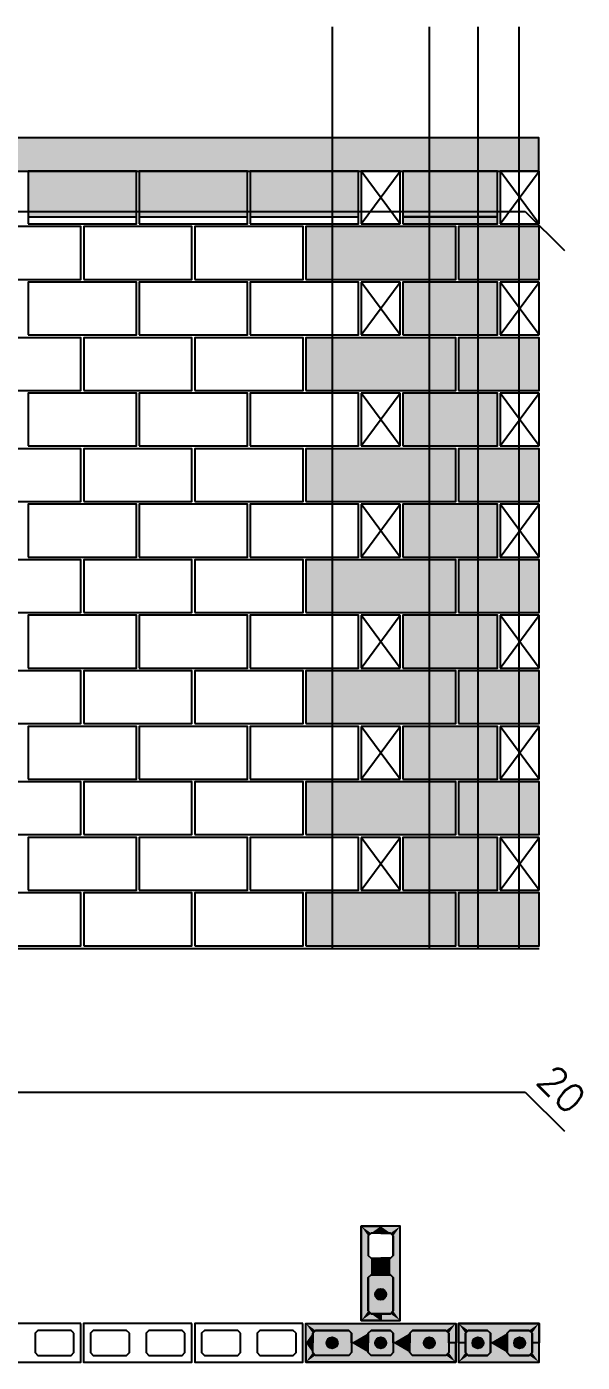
# Model space of a CAD drawing. Extents: x -1.9 to 86, y -1.5 to 61.
# Drawn here: x 13.08 to 17.08, y 9.93 to 19.55 of the extents above; entities that cross this region are included whole.
import ezdxf

# ---------------------------------------------------------------- set-up
doc = ezdxf.new("R2010")
doc.units = 0
doc.header["$MEASUREMENT"] = 0
doc.linetypes.add('ESTILO_TQS_0001', pattern=[0.45, 0.3, -0.15])
for name, color, linetype in [('PENA_01', 1, 'CONTINUOUS'), ('PENA_02', 2, 'CONTINUOUS'), ('PENA_03', 3, 'CONTINUOUS'), ('PENA_05', 5, 'CONTINUOUS'), ('PENA_09', 254, 'CONTINUOUS'), ('PENA_11', 252, 'CONTINUOUS'), ('PENA_19', 240, 'CONTINUOUS'), ('PENA_21', 100, 'CONTINUOUS'), ('PENA_27', 21, 'CONTINUOUS')]:
    doc.layers.add(name, color=color, linetype=linetype)
doc.styles.get("Standard").update_dxf_attribs({"font": 'ROMANS.SHX'})

msp = doc.modelspace()

# ---------------------------------------------------------------- linework, layer by layer
at = {"layer": 'PENA_01', "linetype": 'Continuous'}
for p, q in [((13.089648, 18.182325), (13.869648, 18.182325)), ((13.889648, 18.182325), (14.669648, 18.182325)), ((14.689648, 18.182325), (15.469648, 18.182325)), ((15.789237, 18.182325), (16.469237, 18.182325))]:
    msp.add_line(p, q, dxfattribs=at)
for points in [[(15.539237, 10.84145), (15.539237, 10.70145), (15.559237, 10.68145), (15.699237, 10.68145), (15.719237, 10.70145), (15.719237, 10.84145), (15.699237, 10.86145), (15.559237, 10.86145), (15.539237, 10.84145)], [(15.539237, 10.54145), (15.539237, 10.30145), (15.559237, 10.28145), (15.699237, 10.28145), (15.719237, 10.30145), (15.719237, 10.54145), (15.699237, 10.56145), (15.559237, 10.56145), (15.539237, 10.54145)], [(13.419237, 10.14145), (13.399237, 10.16145), (13.159237, 10.16145), (13.139237, 10.14145), (13.139237, 10.00145), (13.159237, 9.98145), (13.399237, 9.98145), (13.419237, 10.00145), (13.419237, 10.14145)], [(13.819237, 10.14145), (13.799237, 10.16145), (13.559237, 10.16145), (13.539237, 10.14145), (13.539237, 10.00145), (13.559237, 9.98145), (13.799237, 9.98145), (13.819237, 10.00145), (13.819237, 10.14145)], [(14.219237, 10.14145), (14.199237, 10.16145), (13.959237, 10.16145), (13.939237, 10.14145), (13.939237, 10.00145), (13.959237, 9.98145), (14.199237, 9.98145), (14.219237, 10.00145), (14.219237, 10.14145)], [(14.619237, 10.14145), (14.599237, 10.16145), (14.359237, 10.16145), (14.339237, 10.14145), (14.339237, 10.00145), (14.359237, 9.98145), (14.599237, 9.98145), (14.619237, 10.00145), (14.619237, 10.14145)], [(15.019237, 10.14145), (14.999237, 10.16145), (14.759237, 10.16145), (14.739237, 10.14145), (14.739237, 10.00145), (14.759237, 9.98145), (14.999237, 9.98145), (15.019237, 10.00145), (15.019237, 10.14145)], [(15.419237, 10.00145), (15.399237, 9.98145), (15.159237, 9.98145), (15.139237, 10.00145), (15.139237, 10.14145), (15.159237, 10.16145), (15.399237, 10.16145), (15.419237, 10.14145), (15.419237, 10.00145)], [(15.719237, 10.00145), (15.699237, 9.98145), (15.559237, 9.98145), (15.539237, 10.00145), (15.539237, 10.14145), (15.559237, 10.16145), (15.699237, 10.16145), (15.719237, 10.14145), (15.719237, 10.00145)], [(16.119237, 10.00145), (16.099237, 9.98145), (15.859237, 9.98145), (15.839237, 10.00145), (15.839237, 10.14145), (15.859237, 10.16145), (16.099237, 10.16145), (16.119237, 10.14145), (16.119237, 10.00145)]]:
    msp.add_lwpolyline(points, dxfattribs=at)
at = {"layer": 'PENA_01', "linetype": 'ESTILO_TQS_0001'}
for points in [[(16.419237, 10.14145), (16.399237, 10.16145), (16.259237, 10.16145), (16.239237, 10.14145), (16.239237, 10.00145), (16.259237, 9.98145), (16.399237, 9.98145), (16.419237, 10.00145), (16.419237, 10.14145)], [(16.719237, 10.14145), (16.699237, 10.16145), (16.559237, 10.16145), (16.539237, 10.14145), (16.539237, 10.00145), (16.559237, 9.98145), (16.699237, 9.98145), (16.719237, 10.00145), (16.719237, 10.14145)]]:
    msp.add_lwpolyline(points, dxfattribs=at)
at = {"layer": 'PENA_02', "linetype": 'Continuous'}
for p, q in [((15.769237, 18.512325), (15.489237, 18.512325)), ((15.489237, 18.512325), (15.489237, 18.132325)), ((15.769237, 18.132325), (15.769237, 18.512325)), ((16.769237, 18.512325), (16.489237, 18.512325)), ((16.489237, 18.512325), (16.489237, 18.132325)), ((16.769237, 18.132325), (16.769237, 18.512325)), ((15.489237, 18.132325), (15.769237, 18.132325)), ((16.489237, 18.132325), (16.769237, 18.132325)), ((15.769237, 17.712325), (15.489237, 17.712325)), ((15.489237, 17.712325), (15.489237, 17.332325)), ((15.769237, 17.332325), (15.769237, 17.712325)), ((16.769237, 17.712325), (16.489237, 17.712325)), ((16.489237, 17.712325), (16.489237, 17.332325)), ((16.769237, 17.332325), (16.769237, 17.712325)), ((15.489237, 17.332325), (15.769237, 17.332325)), ((16.489237, 17.332325), (16.769237, 17.332325)), ((15.769237, 16.912325), (15.489237, 16.912325)), ((15.489237, 16.912325), (15.489237, 16.532325)), ((15.769237, 16.532325), (15.769237, 16.912325)), ((16.769237, 16.912325), (16.489237, 16.912325)), ((16.489237, 16.912325), (16.489237, 16.532325)), ((16.769237, 16.532325), (16.769237, 16.912325)), ((15.489237, 16.532325), (15.769237, 16.532325)), ((16.489237, 16.532325), (16.769237, 16.532325)), ((15.769237, 16.112325), (15.489237, 16.112325)), ((15.489237, 16.112325), (15.489237, 15.732325)), ((15.769237, 15.732325), (15.769237, 16.112325)), ((16.769237, 16.112325), (16.489237, 16.112325)), ((16.489237, 16.112325), (16.489237, 15.732325)), ((16.769237, 15.732325), (16.769237, 16.112325)), ((15.489237, 15.732325), (15.769237, 15.732325)), ((16.489237, 15.732325), (16.769237, 15.732325)), ((15.769237, 15.312325), (15.489237, 15.312325)), ((15.489237, 15.312325), (15.489237, 14.932325)), ((15.769237, 14.932325), (15.769237, 15.312325)), ((16.769237, 15.312325), (16.489237, 15.312325)), ((16.489237, 15.312325), (16.489237, 14.932325)), ((16.769237, 14.932325), (16.769237, 15.312325)), ((15.489237, 14.932325), (15.769237, 14.932325)), ((16.489237, 14.932325), (16.769237, 14.932325)), ((15.769237, 14.512325), (15.489237, 14.512325)), ((15.489237, 14.512325), (15.489237, 14.132325)), ((15.769237, 14.132325), (15.769237, 14.512325)), ((16.769237, 14.512325), (16.489237, 14.512325)), ((16.489237, 14.512325), (16.489237, 14.132325)), ((16.769237, 14.132325), (16.769237, 14.512325)), ((15.489237, 14.132325), (15.769237, 14.132325)), ((16.489237, 14.132325), (16.769237, 14.132325)), ((15.769237, 13.712325), (15.489237, 13.712325)), ((15.489237, 13.712325), (15.489237, 13.332325)), ((15.769237, 13.332325), (15.769237, 13.712325)), ((16.769237, 13.712325), (16.489237, 13.712325)), ((16.489237, 13.712325), (16.489237, 13.332325)), ((16.769237, 13.332325), (16.769237, 13.712325)), ((15.489237, 13.332325), (15.769237, 13.332325)), ((16.489237, 13.332325), (16.769237, 13.332325)), ((6.789237, 12.912325), (16.769648, 12.912325)), ((15.089237, 9.93145), (15.089237, 10.21145)), ((15.089237, 10.21145), (16.169237, 10.21145)), ((16.169237, 10.21145), (16.169237, 9.93145)), ((16.169237, 9.93145), (15.089237, 9.93145))]:
    msp.add_line(p, q, dxfattribs=at)
for points in [[(6.789237, 18.512325), (16.769164, 18.512325), (16.769164, 18.752325), (6.789237, 18.752325), (6.789237, 18.512325)], [(13.089648, 18.132325), (13.869648, 18.132325), (13.869648, 18.512325), (13.089648, 18.512325), (13.089648, 18.132325)], [(13.889648, 18.132325), (14.669648, 18.132325), (14.669648, 18.512325), (13.889648, 18.512325), (13.889648, 18.132325)], [(14.689648, 18.132325), (15.469648, 18.132325), (15.469648, 18.512325), (14.689648, 18.512325), (14.689648, 18.132325)], [(15.789237, 18.132325), (16.469237, 18.132325), (16.469237, 18.512325), (15.789237, 18.512325), (15.789237, 18.132325)], [(12.689648, 17.732325), (13.469648, 17.732325), (13.469648, 18.112325), (12.689648, 18.112325), (12.689648, 17.732325)], [(13.489648, 17.732325), (14.269648, 17.732325), (14.269648, 18.112325), (13.489648, 18.112325), (13.489648, 17.732325)], [(14.289648, 17.732325), (15.069648, 17.732325), (15.069648, 18.112325), (14.289648, 18.112325), (14.289648, 17.732325)], [(15.089648, 17.732325), (16.169648, 17.732325), (16.169648, 18.112325), (15.089648, 18.112325), (15.089648, 17.732325)], [(16.189648, 17.732325), (16.769648, 17.732325), (16.769648, 18.112325), (16.189648, 18.112325), (16.189648, 17.732325)], [(13.089237, 17.332325), (13.869237, 17.332325), (13.869237, 17.712325), (13.089237, 17.712325), (13.089237, 17.332325)], [(13.889237, 17.332325), (14.669237, 17.332325), (14.669237, 17.712325), (13.889237, 17.712325), (13.889237, 17.332325)], [(14.689237, 17.332325), (15.469237, 17.332325), (15.469237, 17.712325), (14.689237, 17.712325), (14.689237, 17.332325)], [(15.789237, 17.332325), (16.469237, 17.332325), (16.469237, 17.712325), (15.789237, 17.712325), (15.789237, 17.332325)], [(12.689648, 16.932325), (13.469648, 16.932325), (13.469648, 17.312325), (12.689648, 17.312325), (12.689648, 16.932325)], [(13.489648, 16.932325), (14.269648, 16.932325), (14.269648, 17.312325), (13.489648, 17.312325), (13.489648, 16.932325)], [(14.289648, 16.932325), (15.069648, 16.932325), (15.069648, 17.312325), (14.289648, 17.312325), (14.289648, 16.932325)], [(15.089648, 16.932325), (16.169648, 16.932325), (16.169648, 17.312325), (15.089648, 17.312325), (15.089648, 16.932325)], [(16.189648, 16.932325), (16.769648, 16.932325), (16.769648, 17.312325), (16.189648, 17.312325), (16.189648, 16.932325)], [(13.089237, 16.532325), (13.869237, 16.532325), (13.869237, 16.912325), (13.089237, 16.912325), (13.089237, 16.532325)], [(13.889237, 16.532325), (14.669237, 16.532325), (14.669237, 16.912325), (13.889237, 16.912325), (13.889237, 16.532325)], [(14.689237, 16.532325), (15.469237, 16.532325), (15.469237, 16.912325), (14.689237, 16.912325), (14.689237, 16.532325)], [(15.789237, 16.532325), (16.469237, 16.532325), (16.469237, 16.912325), (15.789237, 16.912325), (15.789237, 16.532325)], [(12.689648, 16.132325), (13.469648, 16.132325), (13.469648, 16.512325), (12.689648, 16.512325), (12.689648, 16.132325)], [(13.489648, 16.132325), (14.269648, 16.132325), (14.269648, 16.512325), (13.489648, 16.512325), (13.489648, 16.132325)], [(14.289648, 16.132325), (15.069648, 16.132325), (15.069648, 16.512325), (14.289648, 16.512325), (14.289648, 16.132325)], [(15.089648, 16.132325), (16.169648, 16.132325), (16.169648, 16.512325), (15.089648, 16.512325), (15.089648, 16.132325)], [(16.189648, 16.132325), (16.769648, 16.132325), (16.769648, 16.512325), (16.189648, 16.512325), (16.189648, 16.132325)], [(13.089237, 15.732325), (13.869237, 15.732325), (13.869237, 16.112325), (13.089237, 16.112325), (13.089237, 15.732325)], [(13.889237, 15.732325), (14.669237, 15.732325), (14.669237, 16.112325), (13.889237, 16.112325), (13.889237, 15.732325)], [(14.689237, 15.732325), (15.469237, 15.732325), (15.469237, 16.112325), (14.689237, 16.112325), (14.689237, 15.732325)], [(15.789237, 15.732325), (16.469237, 15.732325), (16.469237, 16.112325), (15.789237, 16.112325), (15.789237, 15.732325)], [(12.689648, 15.332325), (13.469648, 15.332325), (13.469648, 15.712325), (12.689648, 15.712325), (12.689648, 15.332325)], [(13.489648, 15.332325), (14.269648, 15.332325), (14.269648, 15.712325), (13.489648, 15.712325), (13.489648, 15.332325)], [(14.289648, 15.332325), (15.069648, 15.332325), (15.069648, 15.712325), (14.289648, 15.712325), (14.289648, 15.332325)], [(15.089648, 15.332325), (16.169648, 15.332325), (16.169648, 15.712325), (15.089648, 15.712325), (15.089648, 15.332325)], [(16.189648, 15.332325), (16.769648, 15.332325), (16.769648, 15.712325), (16.189648, 15.712325), (16.189648, 15.332325)], [(13.089237, 14.932325), (13.869237, 14.932325), (13.869237, 15.312325), (13.089237, 15.312325), (13.089237, 14.932325)], [(13.889237, 14.932325), (14.669237, 14.932325), (14.669237, 15.312325), (13.889237, 15.312325), (13.889237, 14.932325)], [(14.689237, 14.932325), (15.469237, 14.932325), (15.469237, 15.312325), (14.689237, 15.312325), (14.689237, 14.932325)], [(15.789237, 14.932325), (16.469237, 14.932325), (16.469237, 15.312325), (15.789237, 15.312325), (15.789237, 14.932325)], [(12.689648, 14.532325), (13.469648, 14.532325), (13.469648, 14.912325), (12.689648, 14.912325), (12.689648, 14.532325)], [(13.489648, 14.532325), (14.269648, 14.532325), (14.269648, 14.912325), (13.489648, 14.912325), (13.489648, 14.532325)], [(14.289648, 14.532325), (15.069648, 14.532325), (15.069648, 14.912325), (14.289648, 14.912325), (14.289648, 14.532325)], [(15.089648, 14.532325), (16.169648, 14.532325), (16.169648, 14.912325), (15.089648, 14.912325), (15.089648, 14.532325)], [(16.189648, 14.532325), (16.769648, 14.532325), (16.769648, 14.912325), (16.189648, 14.912325), (16.189648, 14.532325)], [(13.089237, 14.132325), (13.869237, 14.132325), (13.869237, 14.512325), (13.089237, 14.512325), (13.089237, 14.132325)], [(13.889237, 14.132325), (14.669237, 14.132325), (14.669237, 14.512325), (13.889237, 14.512325), (13.889237, 14.132325)], [(14.689237, 14.132325), (15.469237, 14.132325), (15.469237, 14.512325), (14.689237, 14.512325), (14.689237, 14.132325)], [(15.789237, 14.132325), (16.469237, 14.132325), (16.469237, 14.512325), (15.789237, 14.512325), (15.789237, 14.132325)], [(12.689648, 13.732325), (13.469648, 13.732325), (13.469648, 14.112325), (12.689648, 14.112325), (12.689648, 13.732325)], [(13.489648, 13.732325), (14.269648, 13.732325), (14.269648, 14.112325), (13.489648, 14.112325), (13.489648, 13.732325)], [(14.289648, 13.732325), (15.069648, 13.732325), (15.069648, 14.112325), (14.289648, 14.112325), (14.289648, 13.732325)], [(15.089648, 13.732325), (16.169648, 13.732325), (16.169648, 14.112325), (15.089648, 14.112325), (15.089648, 13.732325)], [(16.189648, 13.732325), (16.769648, 13.732325), (16.769648, 14.112325), (16.189648, 14.112325), (16.189648, 13.732325)], [(13.089237, 13.332325), (13.869237, 13.332325), (13.869237, 13.712325), (13.089237, 13.712325), (13.089237, 13.332325)], [(13.889237, 13.332325), (14.669237, 13.332325), (14.669237, 13.712325), (13.889237, 13.712325), (13.889237, 13.332325)], [(14.689237, 13.332325), (15.469237, 13.332325), (15.469237, 13.712325), (14.689237, 13.712325), (14.689237, 13.332325)], [(15.789237, 13.332325), (16.469237, 13.332325), (16.469237, 13.712325), (15.789237, 13.712325), (15.789237, 13.332325)], [(12.689648, 12.932325), (13.469648, 12.932325), (13.469648, 13.312325), (12.689648, 13.312325), (12.689648, 12.932325)], [(13.489648, 12.932325), (14.269648, 12.932325), (14.269648, 13.312325), (13.489648, 13.312325), (13.489648, 12.932325)], [(14.289648, 12.932325), (15.069648, 12.932325), (15.069648, 13.312325), (14.289648, 13.312325), (14.289648, 12.932325)], [(15.089648, 12.932325), (16.169648, 12.932325), (16.169648, 13.312325), (15.089648, 13.312325), (15.089648, 12.932325)], [(16.189648, 12.932325), (16.769648, 12.932325), (16.769648, 13.312325), (16.189648, 13.312325), (16.189648, 12.932325)], [(15.489237, 10.91145), (15.489237, 10.23145), (15.769237, 10.23145), (15.769237, 10.91145), (15.489237, 10.91145)], [(13.469237, 10.21145), (12.689237, 10.21145), (12.689237, 9.93145), (13.469237, 9.93145), (13.469237, 10.21145)], [(14.269237, 10.21145), (13.489237, 10.21145), (13.489237, 9.93145), (14.269237, 9.93145), (14.269237, 10.21145)], [(15.069237, 10.21145), (14.289237, 10.21145), (14.289237, 9.93145), (15.069237, 9.93145), (15.069237, 10.21145)], [(16.769237, 10.21145), (16.189237, 10.21145), (16.189237, 9.93145), (16.769237, 9.93145), (16.769237, 10.21145)]]:
    msp.add_lwpolyline(points, dxfattribs=at)
at = {"layer": 'PENA_03', "linetype": 'Continuous'}
for p, q in [((15.489237, 18.132325), (15.769237, 18.512325)), ((15.769237, 18.132325), (15.489237, 18.512325)), ((16.489237, 18.132325), (16.769237, 18.512325)), ((16.769237, 18.132325), (16.489237, 18.512325)), ((15.489237, 17.332325), (15.769237, 17.712325)), ((15.769237, 17.332325), (15.489237, 17.712325)), ((16.489237, 17.332325), (16.769237, 17.712325)), ((16.769237, 17.332325), (16.489237, 17.712325)), ((15.489237, 16.532325), (15.769237, 16.912325)), ((15.769237, 16.532325), (15.489237, 16.912325)), ((16.489237, 16.532325), (16.769237, 16.912325)), ((16.769237, 16.532325), (16.489237, 16.912325)), ((15.489237, 15.732325), (15.769237, 16.112325)), ((15.769237, 15.732325), (15.489237, 16.112325)), ((16.489237, 15.732325), (16.769237, 16.112325)), ((16.769237, 15.732325), (16.489237, 16.112325)), ((15.489237, 14.932325), (15.769237, 15.312325)), ((15.769237, 14.932325), (15.489237, 15.312325)), ((16.489237, 14.932325), (16.769237, 15.312325)), ((16.769237, 14.932325), (16.489237, 15.312325)), ((15.489237, 14.132325), (15.769237, 14.512325)), ((15.769237, 14.132325), (15.489237, 14.512325)), ((16.489237, 14.132325), (16.769237, 14.512325)), ((16.769237, 14.132325), (16.489237, 14.512325)), ((15.489237, 13.332325), (15.769237, 13.712325)), ((15.769237, 13.332325), (15.489237, 13.712325)), ((16.489237, 13.332325), (16.769237, 13.712325)), ((16.769237, 13.332325), (16.489237, 13.712325))]:
    msp.add_line(p, q, dxfattribs=at)
for points in [[(15.559237, 10.28145), (15.539237, 10.30145), (15.539237, 10.54145), (15.559237, 10.56145), (15.699237, 10.56145), (15.719237, 10.54145), (15.719237, 10.30145), (15.699237, 10.28145), (15.559237, 10.28145)], [(15.419237, 10.00145), (15.399237, 9.98145), (15.159237, 9.98145), (15.139237, 10.00145), (15.139237, 10.14145), (15.159237, 10.16145), (15.399237, 10.16145), (15.419237, 10.14145), (15.419237, 10.00145)], [(15.719237, 10.00145), (15.699237, 9.98145), (15.559237, 9.98145), (15.539237, 10.00145), (15.539237, 10.14145), (15.559237, 10.16145), (15.699237, 10.16145), (15.719237, 10.14145), (15.719237, 10.00145)], [(16.119237, 10.00145), (16.099237, 9.98145), (15.859237, 9.98145), (15.839237, 10.00145), (15.839237, 10.14145), (15.859237, 10.16145), (16.099237, 10.16145), (16.119237, 10.14145), (16.119237, 10.00145)], [(16.419237, 10.00145), (16.399237, 9.98145), (16.259237, 9.98145), (16.239237, 10.00145), (16.239237, 10.14145), (16.259237, 10.16145), (16.399237, 10.16145), (16.419237, 10.14145), (16.419237, 10.00145)], [(16.719237, 10.00145), (16.699237, 9.98145), (16.559237, 9.98145), (16.539237, 10.00145), (16.539237, 10.14145), (16.559237, 10.16145), (16.699237, 10.16145), (16.719237, 10.14145), (16.719237, 10.00145)]]:
    msp.add_lwpolyline(points, dxfattribs=at)
for centre in [(15.629237, 10.42145), (15.279237, 10.07145), (15.629237, 10.07145), (15.979237, 10.07145), (16.329237, 10.07145), (16.629237, 10.07145)]:
    msp.add_circle(centre, 0.04, dxfattribs=at)
for points in [[(15.669237, 10.42145), (15.609237, 10.456091), (15.59165, 10.435131)], [(15.669237, 10.42145), (15.59165, 10.435131), (15.59165, 10.407769)], [(15.669237, 10.42145), (15.59165, 10.407769), (15.609237, 10.386809)], [(15.669237, 10.42145), (15.636183, 10.460842), (15.609237, 10.456091)], [(15.669237, 10.42145), (15.609237, 10.386809), (15.636183, 10.382057)], [(15.669237, 10.42145), (15.659879, 10.447161), (15.636183, 10.460842)], [(15.669237, 10.42145), (15.636183, 10.382057), (15.659879, 10.395738)], [(15.669237, 10.42145), (15.659879, 10.395738), (15.669237, 10.42145)], [(15.319237, 10.07145), (15.259237, 10.106091), (15.24165, 10.085131)], [(15.319237, 10.07145), (15.286183, 10.110842), (15.259237, 10.106091)], [(15.319237, 10.07145), (15.309879, 10.097161), (15.286183, 10.110842)], [(15.669237, 10.07145), (15.609237, 10.106091), (15.59165, 10.085131)], [(15.669237, 10.07145), (15.636183, 10.110842), (15.609237, 10.106091)], [(15.669237, 10.07145), (15.659879, 10.097161), (15.636183, 10.110842)], [(16.019237, 10.07145), (15.959237, 10.106091), (15.94165, 10.085131)], [(16.019237, 10.07145), (15.986183, 10.110842), (15.959237, 10.106091)], [(16.019237, 10.07145), (16.009879, 10.097161), (15.986183, 10.110842)], [(16.369237, 10.07145), (16.309237, 10.106091), (16.29165, 10.085131)], [(16.369237, 10.07145), (16.336183, 10.110842), (16.309237, 10.106091)], [(16.369237, 10.07145), (16.359879, 10.097161), (16.336183, 10.110842)], [(16.669237, 10.07145), (16.609237, 10.106091), (16.59165, 10.085131)], [(16.669237, 10.07145), (16.636183, 10.110842), (16.609237, 10.106091)], [(16.669237, 10.07145), (16.659879, 10.097161), (16.636183, 10.110842)], [(15.319237, 10.07145), (15.24165, 10.085131), (15.24165, 10.057769)], [(15.319237, 10.07145), (15.24165, 10.057769), (15.259237, 10.036809)], [(15.319237, 10.07145), (15.259237, 10.036809), (15.286183, 10.032057)], [(15.319237, 10.07145), (15.286183, 10.032057), (15.309879, 10.045738)], [(15.319237, 10.07145), (15.309879, 10.045738), (15.319237, 10.07145)], [(15.669237, 10.07145), (15.59165, 10.085131), (15.59165, 10.057769)], [(15.669237, 10.07145), (15.59165, 10.057769), (15.609237, 10.036809)], [(15.669237, 10.07145), (15.609237, 10.036809), (15.636183, 10.032057)], [(15.669237, 10.07145), (15.636183, 10.032057), (15.659879, 10.045738)], [(15.669237, 10.07145), (15.659879, 10.045738), (15.669237, 10.07145)], [(16.019237, 10.07145), (15.94165, 10.085131), (15.94165, 10.057769)], [(16.019237, 10.07145), (15.94165, 10.057769), (15.959237, 10.036809)], [(16.019237, 10.07145), (15.959237, 10.036809), (15.986183, 10.032057)], [(16.019237, 10.07145), (15.986183, 10.032057), (16.009879, 10.045738)], [(16.019237, 10.07145), (16.009879, 10.045738), (16.019237, 10.07145)], [(16.369237, 10.07145), (16.29165, 10.085131), (16.29165, 10.057769)], [(16.369237, 10.07145), (16.29165, 10.057769), (16.309237, 10.036809)], [(16.369237, 10.07145), (16.309237, 10.036809), (16.336183, 10.032057)], [(16.369237, 10.07145), (16.336183, 10.032057), (16.359879, 10.045738)], [(16.369237, 10.07145), (16.359879, 10.045738), (16.369237, 10.07145)], [(16.669237, 10.07145), (16.59165, 10.085131), (16.59165, 10.057769)], [(16.669237, 10.07145), (16.59165, 10.057769), (16.609237, 10.036809)], [(16.669237, 10.07145), (16.609237, 10.036809), (16.636183, 10.032057)], [(16.669237, 10.07145), (16.636183, 10.032057), (16.659879, 10.045738)], [(16.669237, 10.07145), (16.659879, 10.045738), (16.669237, 10.07145)]]:
    msp.add_solid(points, dxfattribs=at)
at = {"layer": 'PENA_05', "linetype": 'Continuous'}
for p, q in [((6.889237, 18.221957), (16.669478, 18.222385)), ((16.669478, 18.222385), (16.952321, 17.939542)), ((6.889237, 11.878018), (16.669478, 11.878446)), ((16.669478, 11.878446), (16.952321, 11.595603))]:
    msp.add_line(p, q, dxfattribs=at)
for points in [[(15.279237, 19.552325), (15.279237, 12.912325)], [(15.979237, 19.552325), (15.979237, 12.912325)], [(16.329237, 19.552325), (16.329237, 12.912325)], [(16.625087, 19.552325), (16.625087, 12.912325)]]:
    msp.add_lwpolyline(points, dxfattribs=at)
at = {"layer": 'PENA_09', "linetype": 'Continuous'}
for points in [[(13.089648, 18.182325), (13.869648, 18.182325), (13.869648, 18.512325), (13.089648, 18.512325), (13.089648, 18.182325)], [(13.889648, 18.182325), (14.669648, 18.182325), (14.669648, 18.512325), (13.889648, 18.512325), (13.889648, 18.182325)], [(14.689648, 18.182325), (15.469648, 18.182325), (15.469648, 18.512325), (14.689648, 18.512325), (14.689648, 18.182325)], [(15.789237, 18.182325), (16.469237, 18.182325), (16.469237, 18.512325), (15.789237, 18.512325), (15.789237, 18.182325)]]:
    msp.add_lwpolyline(points, dxfattribs=at)
for points in [[(13.089648, 18.182325), (13.869648, 18.182325), (13.869648, 18.512325)], [(13.089648, 18.182325), (13.869648, 18.512325), (13.089648, 18.512325)], [(13.089648, 18.182325), (13.089648, 18.512325), (13.089648, 18.182325)], [(13.889648, 18.182325), (14.669648, 18.182325), (14.669648, 18.512325)], [(13.889648, 18.182325), (14.669648, 18.512325), (13.889648, 18.512325)], [(13.889648, 18.182325), (13.889648, 18.512325), (13.889648, 18.182325)], [(14.689648, 18.182325), (15.469648, 18.182325), (15.469648, 18.512325)], [(14.689648, 18.182325), (15.469648, 18.512325), (14.689648, 18.512325)], [(14.689648, 18.182325), (14.689648, 18.512325), (14.689648, 18.182325)], [(15.789237, 18.182325), (16.469237, 18.182325), (16.469237, 18.512325)], [(15.789237, 18.182325), (16.469237, 18.512325), (15.789237, 18.512325)], [(15.789237, 18.182325), (15.789237, 18.512325), (15.789237, 18.182325)]]:
    msp.add_solid(points, dxfattribs=at)
at = {"layer": 'PENA_11', "linetype": 'Continuous'}
for points in [[(6.789237, 18.512325), (16.769164, 18.512325), (16.769164, 18.752325)], [(6.789237, 18.512325), (16.769164, 18.752325), (6.789237, 18.752325)], [(15.559237, 10.28145), (15.539237, 10.54145), (15.559237, 10.56145)], [(15.559237, 10.28145), (15.539237, 10.30145), (15.539237, 10.54145)], [(15.559237, 10.28145), (15.559237, 10.56145), (15.699237, 10.56145)], [(15.559237, 10.28145), (15.699237, 10.56145), (15.719237, 10.54145)], [(15.559237, 10.28145), (15.719237, 10.54145), (15.719237, 10.30145)], [(15.559237, 10.28145), (15.719237, 10.30145), (15.699237, 10.28145)], [(15.559237, 10.28145), (15.699237, 10.28145), (15.559237, 10.28145)], [(15.419237, 10.00145), (15.139237, 10.14145), (15.159237, 10.16145)], [(15.419237, 10.00145), (15.139237, 10.00145), (15.139237, 10.14145)], [(15.419237, 10.00145), (15.159237, 10.16145), (15.399237, 10.16145)], [(15.419237, 10.00145), (15.399237, 10.16145), (15.419237, 10.14145)], [(15.419237, 10.00145), (15.419237, 10.14145), (15.419237, 10.00145)], [(15.719237, 10.00145), (15.539237, 10.14145), (15.559237, 10.16145)], [(15.719237, 10.00145), (15.539237, 10.00145), (15.539237, 10.14145)], [(15.719237, 10.00145), (15.559237, 10.16145), (15.699237, 10.16145)], [(15.719237, 10.00145), (15.699237, 10.16145), (15.719237, 10.14145)], [(15.719237, 10.00145), (15.719237, 10.14145), (15.719237, 10.00145)], [(16.119237, 10.00145), (15.839237, 10.14145), (15.859237, 10.16145)], [(16.119237, 10.00145), (15.839237, 10.00145), (15.839237, 10.14145)], [(16.119237, 10.00145), (15.859237, 10.16145), (16.099237, 10.16145)], [(16.119237, 10.00145), (16.099237, 10.16145), (16.119237, 10.14145)], [(16.119237, 10.00145), (16.119237, 10.14145), (16.119237, 10.00145)], [(16.419237, 10.00145), (16.239237, 10.14145), (16.259237, 10.16145)], [(16.419237, 10.00145), (16.239237, 10.00145), (16.239237, 10.14145)], [(16.419237, 10.00145), (16.259237, 10.16145), (16.399237, 10.16145)], [(16.419237, 10.00145), (16.399237, 10.16145), (16.419237, 10.14145)], [(16.419237, 10.00145), (16.419237, 10.14145), (16.419237, 10.00145)], [(16.719237, 10.00145), (16.539237, 10.14145), (16.559237, 10.16145)], [(16.719237, 10.00145), (16.539237, 10.00145), (16.539237, 10.14145)], [(16.719237, 10.00145), (16.559237, 10.16145), (16.699237, 10.16145)], [(16.719237, 10.00145), (16.699237, 10.16145), (16.719237, 10.14145)], [(16.719237, 10.00145), (16.719237, 10.14145), (16.719237, 10.00145)], [(15.419237, 10.00145), (15.159237, 9.98145), (15.139237, 10.00145)], [(15.419237, 10.00145), (15.399237, 9.98145), (15.159237, 9.98145)], [(15.719237, 10.00145), (15.559237, 9.98145), (15.539237, 10.00145)], [(15.719237, 10.00145), (15.699237, 9.98145), (15.559237, 9.98145)], [(16.119237, 10.00145), (15.859237, 9.98145), (15.839237, 10.00145)], [(16.119237, 10.00145), (16.099237, 9.98145), (15.859237, 9.98145)], [(16.419237, 10.00145), (16.259237, 9.98145), (16.239237, 10.00145)], [(16.419237, 10.00145), (16.399237, 9.98145), (16.259237, 9.98145)], [(16.719237, 10.00145), (16.559237, 9.98145), (16.539237, 10.00145)], [(16.719237, 10.00145), (16.699237, 9.98145), (16.559237, 9.98145)]]:
    msp.add_solid(points, dxfattribs=at)
at = {"layer": 'PENA_19', "linetype": 'Continuous'}
for points in [[(15.089648, 17.732325), (16.169648, 17.732325), (16.169648, 18.112325), (15.089648, 18.112325), (15.089648, 17.732325)], [(15.089648, 16.932325), (16.169648, 16.932325), (16.169648, 17.312325), (15.089648, 17.312325), (15.089648, 16.932325)], [(15.089648, 16.132325), (16.169648, 16.132325), (16.169648, 16.512325), (15.089648, 16.512325), (15.089648, 16.132325)], [(15.089648, 15.332325), (16.169648, 15.332325), (16.169648, 15.712325), (15.089648, 15.712325), (15.089648, 15.332325)], [(15.089648, 14.532325), (16.169648, 14.532325), (16.169648, 14.912325), (15.089648, 14.912325), (15.089648, 14.532325)], [(15.089648, 13.732325), (16.169648, 13.732325), (16.169648, 14.112325), (15.089648, 14.112325), (15.089648, 13.732325)], [(15.089648, 12.932325), (16.169648, 12.932325), (16.169648, 13.312325), (15.089648, 13.312325), (15.089648, 12.932325)], [(16.169237, 10.07145), (16.119237, 10.07145), (16.119237, 10.14145), (16.099237, 10.16145), (15.859237, 10.16145), (15.839237, 10.14145), (15.839237, 10.07145), (15.719237, 10.07145), (15.719237, 10.14145), (15.699237, 10.16145), (15.559237, 10.16145), (15.539237, 10.14145), (15.539237, 10.07145), (15.419237, 10.07145), (15.419237, 10.14145), (15.399237, 10.16145), (15.159237, 10.16145), (15.139237, 10.14145), (15.139237, 10.07145), (15.089237, 10.07145), (15.089237, 10.21145), (16.169237, 10.21145), (16.169237, 10.07145)], [(16.169237, 10.07145), (16.119237, 10.07145), (16.119237, 10.00145), (16.099237, 9.98145), (15.859237, 9.98145), (15.839237, 10.00145), (15.839237, 10.07145), (15.719237, 10.07145), (15.719237, 10.00145), (15.699237, 9.98145), (15.559237, 9.98145), (15.539237, 10.00145), (15.539237, 10.07145), (15.419237, 10.07145), (15.419237, 10.00145), (15.399237, 9.98145), (15.159237, 9.98145), (15.139237, 10.00145), (15.139237, 10.07145), (15.089237, 10.07145), (15.089237, 9.93145), (16.169237, 9.93145), (16.169237, 10.07145)]]:
    msp.add_lwpolyline(points, dxfattribs=at)
for points in [[(15.089648, 17.732325), (16.169648, 17.732325), (16.169648, 18.112325)], [(15.089648, 17.732325), (16.169648, 18.112325), (15.089648, 18.112325)], [(15.089648, 17.732325), (15.089648, 18.112325), (15.089648, 17.732325)], [(15.089648, 16.932325), (16.169648, 16.932325), (16.169648, 17.312325)], [(15.089648, 16.932325), (16.169648, 17.312325), (15.089648, 17.312325)], [(15.089648, 16.932325), (15.089648, 17.312325), (15.089648, 16.932325)], [(15.089648, 16.132325), (16.169648, 16.132325), (16.169648, 16.512325)], [(15.089648, 16.132325), (16.169648, 16.512325), (15.089648, 16.512325)], [(15.089648, 16.132325), (15.089648, 16.512325), (15.089648, 16.132325)], [(15.089648, 15.332325), (16.169648, 15.332325), (16.169648, 15.712325)], [(15.089648, 15.332325), (16.169648, 15.712325), (15.089648, 15.712325)], [(15.089648, 15.332325), (15.089648, 15.712325), (15.089648, 15.332325)], [(15.089648, 14.532325), (16.169648, 14.532325), (16.169648, 14.912325)], [(15.089648, 14.532325), (16.169648, 14.912325), (15.089648, 14.912325)], [(15.089648, 14.532325), (15.089648, 14.912325), (15.089648, 14.532325)], [(15.089648, 13.732325), (16.169648, 13.732325), (16.169648, 14.112325)], [(15.089648, 13.732325), (16.169648, 14.112325), (15.089648, 14.112325)], [(15.089648, 13.732325), (15.089648, 14.112325), (15.089648, 13.732325)], [(15.089648, 12.932325), (16.169648, 12.932325), (16.169648, 13.312325)], [(15.089648, 12.932325), (16.169648, 13.312325), (15.089648, 13.312325)], [(15.089648, 12.932325), (15.089648, 13.312325), (15.089648, 12.932325)], [(16.169237, 10.21145), (15.159237, 10.16145), (15.089237, 10.21145)], [(15.159237, 10.16145), (15.139237, 10.14145), (15.089237, 10.21145)], [(15.089237, 10.21145), (15.139237, 10.14145), (15.089237, 10.07145)], [(15.399237, 10.16145), (15.159237, 10.16145), (16.169237, 10.21145)], [(15.559237, 10.16145), (15.399237, 10.16145), (16.169237, 10.21145)], [(16.169237, 10.21145), (15.699237, 10.16145), (15.559237, 10.16145)], [(15.699237, 10.16145), (16.169237, 10.21145), (15.719237, 10.14145)], [(16.169237, 10.21145), (15.859237, 10.16145), (15.719237, 10.14145)], [(16.099237, 10.16145), (15.859237, 10.16145), (16.169237, 10.21145)], [(16.119237, 10.14145), (16.099237, 10.16145), (16.169237, 10.21145)], [(16.169237, 10.07145), (16.119237, 10.07145), (16.169237, 10.21145)], [(16.119237, 10.07145), (16.119237, 10.14145), (16.169237, 10.21145)], [(15.139237, 10.14145), (15.139237, 10.07145), (15.089237, 10.07145)], [(15.419237, 10.14145), (15.399237, 10.16145), (15.559237, 10.16145)], [(15.419237, 10.07145), (15.419237, 10.14145), (15.559237, 10.16145)], [(15.419237, 10.07145), (15.559237, 10.16145), (15.539237, 10.14145)], [(15.419237, 10.07145), (15.539237, 10.14145), (15.539237, 10.07145)], [(15.719237, 10.14145), (15.859237, 10.16145), (15.719237, 10.07145)], [(15.859237, 10.16145), (15.839237, 10.14145), (15.719237, 10.07145)], [(15.719237, 10.07145), (15.839237, 10.14145), (15.839237, 10.07145)], [(15.089237, 9.93145), (15.139237, 10.00145), (15.089237, 10.07145)], [(15.139237, 10.00145), (15.139237, 10.07145), (15.089237, 10.07145)], [(15.419237, 10.07145), (15.419237, 10.00145), (15.559237, 9.98145)], [(15.419237, 10.07145), (15.559237, 9.98145), (15.539237, 10.00145)], [(15.419237, 10.07145), (15.539237, 10.00145), (15.539237, 10.07145)], [(15.719237, 10.00145), (15.859237, 9.98145), (15.719237, 10.07145)], [(15.859237, 9.98145), (15.839237, 10.00145), (15.719237, 10.07145)], [(15.719237, 10.07145), (15.839237, 10.00145), (15.839237, 10.07145)], [(16.169237, 10.07145), (16.119237, 10.07145), (16.169237, 9.93145)], [(16.119237, 10.07145), (16.119237, 10.00145), (16.169237, 9.93145)], [(15.159237, 9.98145), (15.139237, 10.00145), (15.089237, 9.93145)], [(16.169237, 9.93145), (15.159237, 9.98145), (15.089237, 9.93145)], [(15.399237, 9.98145), (15.159237, 9.98145), (16.169237, 9.93145)], [(15.419237, 10.00145), (15.399237, 9.98145), (15.559237, 9.98145)], [(15.559237, 9.98145), (15.399237, 9.98145), (16.169237, 9.93145)], [(16.169237, 9.93145), (15.699237, 9.98145), (15.559237, 9.98145)], [(15.699237, 9.98145), (16.169237, 9.93145), (15.719237, 10.00145)], [(16.169237, 9.93145), (15.859237, 9.98145), (15.719237, 10.00145)], [(16.099237, 9.98145), (15.859237, 9.98145), (16.169237, 9.93145)], [(16.119237, 10.00145), (16.099237, 9.98145), (16.169237, 9.93145)]]:
    msp.add_solid(points, dxfattribs=at)
at = {"layer": 'PENA_21', "linetype": 'Continuous'}
for points in [[(15.789237, 18.132325), (16.469237, 18.132325), (16.469237, 18.182325), (15.789237, 18.182325), (15.789237, 18.132325)], [(15.789237, 17.332325), (16.469237, 17.332325), (16.469237, 17.712325), (15.789237, 17.712325), (15.789237, 17.332325)], [(15.789237, 16.532325), (16.469237, 16.532325), (16.469237, 16.912325), (15.789237, 16.912325), (15.789237, 16.532325)], [(15.789237, 15.732325), (16.469237, 15.732325), (16.469237, 16.112325), (15.789237, 16.112325), (15.789237, 15.732325)], [(15.789237, 14.932325), (16.469237, 14.932325), (16.469237, 15.312325), (15.789237, 15.312325), (15.789237, 14.932325)], [(15.789237, 14.132325), (16.469237, 14.132325), (16.469237, 14.512325), (15.789237, 14.512325), (15.789237, 14.132325)], [(15.789237, 13.332325), (16.469237, 13.332325), (16.469237, 13.712325), (15.789237, 13.712325), (15.789237, 13.332325)], [(15.629237, 10.91145), (15.629237, 10.86145), (15.559237, 10.86145), (15.539237, 10.84145), (15.539237, 10.70145), (15.559237, 10.68145), (15.629237, 10.68145), (15.629237, 10.56145), (15.559237, 10.56145), (15.539237, 10.54145), (15.539237, 10.30145), (15.559237, 10.28145), (15.629237, 10.28145), (15.629237, 10.23145), (15.489237, 10.23145), (15.489237, 10.91145), (15.629237, 10.91145)], [(15.629237, 10.91145), (15.629237, 10.86145), (15.699237, 10.86145), (15.719237, 10.84145), (15.719237, 10.70145), (15.699237, 10.68145), (15.629237, 10.68145), (15.629237, 10.56145), (15.699237, 10.56145), (15.719237, 10.54145), (15.719237, 10.30145), (15.699237, 10.28145), (15.629237, 10.28145), (15.629237, 10.23145), (15.769237, 10.23145), (15.769237, 10.91145), (15.629237, 10.91145)]]:
    msp.add_lwpolyline(points, dxfattribs=at)
for points in [[(15.789237, 18.132325), (16.469237, 18.132325), (16.469237, 18.182325)], [(15.789237, 18.132325), (16.469237, 18.182325), (15.789237, 18.182325)], [(15.789237, 18.132325), (15.789237, 18.182325), (15.789237, 18.132325)], [(15.789237, 17.332325), (16.469237, 17.332325), (16.469237, 17.712325)], [(15.789237, 17.332325), (16.469237, 17.712325), (15.789237, 17.712325)], [(15.789237, 17.332325), (15.789237, 17.712325), (15.789237, 17.332325)], [(15.789237, 16.532325), (16.469237, 16.532325), (16.469237, 16.912325)], [(15.789237, 16.532325), (16.469237, 16.912325), (15.789237, 16.912325)], [(15.789237, 16.532325), (15.789237, 16.912325), (15.789237, 16.532325)], [(15.789237, 15.732325), (16.469237, 15.732325), (16.469237, 16.112325)], [(15.789237, 15.732325), (16.469237, 16.112325), (15.789237, 16.112325)], [(15.789237, 15.732325), (15.789237, 16.112325), (15.789237, 15.732325)], [(15.789237, 14.932325), (16.469237, 14.932325), (16.469237, 15.312325)], [(15.789237, 14.932325), (16.469237, 15.312325), (15.789237, 15.312325)], [(15.789237, 14.932325), (15.789237, 15.312325), (15.789237, 14.932325)], [(15.789237, 14.132325), (16.469237, 14.132325), (16.469237, 14.512325)], [(15.789237, 14.132325), (16.469237, 14.512325), (15.789237, 14.512325)], [(15.789237, 14.132325), (15.789237, 14.512325), (15.789237, 14.132325)], [(15.789237, 13.332325), (16.469237, 13.332325), (16.469237, 13.712325)], [(15.789237, 13.332325), (16.469237, 13.712325), (15.789237, 13.712325)], [(15.789237, 13.332325), (15.789237, 13.712325), (15.789237, 13.332325)], [(15.559237, 10.86145), (15.539237, 10.84145), (15.489237, 10.91145)], [(15.559237, 10.86145), (15.489237, 10.91145), (15.629237, 10.91145)], [(15.489237, 10.91145), (15.539237, 10.84145), (15.489237, 10.23145)], [(15.559237, 10.86145), (15.629237, 10.91145), (15.629237, 10.86145)], [(15.769237, 10.91145), (15.629237, 10.91145), (15.699237, 10.86145)], [(15.699237, 10.86145), (15.629237, 10.91145), (15.629237, 10.86145)], [(15.719237, 10.84145), (15.769237, 10.91145), (15.699237, 10.86145)], [(15.769237, 10.23145), (15.769237, 10.91145), (15.719237, 10.84145)], [(15.489237, 10.23145), (15.539237, 10.84145), (15.539237, 10.30145)], [(15.539237, 10.30145), (15.539237, 10.84145), (15.539237, 10.70145)], [(15.719237, 10.70145), (15.769237, 10.23145), (15.719237, 10.84145)], [(15.539237, 10.30145), (15.539237, 10.54145), (15.539237, 10.70145)], [(15.559237, 10.68145), (15.539237, 10.54145), (15.539237, 10.70145)], [(15.559237, 10.68145), (15.559237, 10.56145), (15.539237, 10.54145)], [(15.629237, 10.68145), (15.559237, 10.56145), (15.559237, 10.68145)], [(15.629237, 10.68145), (15.629237, 10.56145), (15.559237, 10.56145)], [(15.629237, 10.68145), (15.699237, 10.56145), (15.699237, 10.68145)], [(15.629237, 10.68145), (15.629237, 10.56145), (15.699237, 10.56145)], [(15.699237, 10.68145), (15.719237, 10.54145), (15.719237, 10.70145)], [(15.699237, 10.56145), (15.719237, 10.54145), (15.699237, 10.68145)], [(15.719237, 10.54145), (15.769237, 10.23145), (15.719237, 10.70145)], [(15.719237, 10.54145), (15.719237, 10.30145), (15.769237, 10.23145)], [(15.559237, 10.28145), (15.489237, 10.23145), (15.539237, 10.30145)], [(15.719237, 10.30145), (15.699237, 10.28145), (15.769237, 10.23145)], [(15.629237, 10.23145), (15.489237, 10.23145), (15.559237, 10.28145)], [(15.629237, 10.28145), (15.629237, 10.23145), (15.559237, 10.28145)], [(15.699237, 10.28145), (15.629237, 10.28145), (15.769237, 10.23145)], [(15.629237, 10.28145), (15.629237, 10.23145), (15.769237, 10.23145)]]:
    msp.add_solid(points, dxfattribs=at)
at = {"layer": 'PENA_27', "linetype": 'Continuous'}
for points in [[(16.189648, 17.732325), (16.769648, 17.732325), (16.769648, 18.112325), (16.189648, 18.112325), (16.189648, 17.732325)], [(16.189648, 16.932325), (16.769648, 16.932325), (16.769648, 17.312325), (16.189648, 17.312325), (16.189648, 16.932325)], [(16.189648, 16.132325), (16.769648, 16.132325), (16.769648, 16.512325), (16.189648, 16.512325), (16.189648, 16.132325)], [(16.189648, 15.332325), (16.769648, 15.332325), (16.769648, 15.712325), (16.189648, 15.712325), (16.189648, 15.332325)], [(16.189648, 14.532325), (16.769648, 14.532325), (16.769648, 14.912325), (16.189648, 14.912325), (16.189648, 14.532325)], [(16.189648, 13.732325), (16.769648, 13.732325), (16.769648, 14.112325), (16.189648, 14.112325), (16.189648, 13.732325)], [(16.189648, 12.932325), (16.769648, 12.932325), (16.769648, 13.312325), (16.189648, 13.312325), (16.189648, 12.932325)], [(16.189237, 10.21145), (16.769237, 10.21145), (16.769237, 10.07145), (16.719237, 10.07145), (16.719237, 10.14145), (16.699237, 10.16145), (16.559237, 10.16145), (16.539237, 10.14145), (16.539237, 10.07145), (16.419237, 10.07145), (16.419237, 10.14145), (16.399237, 10.16145), (16.259237, 10.16145), (16.239237, 10.14145), (16.239237, 10.07145), (16.189237, 10.07145), (16.189237, 10.21145)], [(16.189237, 9.93145), (16.769237, 9.93145), (16.769237, 10.07145), (16.719237, 10.07145), (16.719237, 10.00145), (16.699237, 9.98145), (16.559237, 9.98145), (16.539237, 10.00145), (16.539237, 10.07145), (16.419237, 10.07145), (16.419237, 10.00145), (16.399237, 9.98145), (16.259237, 9.98145), (16.239237, 10.00145), (16.239237, 10.07145), (16.189237, 10.07145), (16.189237, 9.93145)]]:
    msp.add_lwpolyline(points, dxfattribs=at)
for points in [[(16.189648, 17.732325), (16.769648, 17.732325), (16.769648, 18.112325)], [(16.189648, 17.732325), (16.769648, 18.112325), (16.189648, 18.112325)], [(16.189648, 17.732325), (16.189648, 18.112325), (16.189648, 17.732325)], [(16.189648, 16.932325), (16.769648, 16.932325), (16.769648, 17.312325)], [(16.189648, 16.932325), (16.769648, 17.312325), (16.189648, 17.312325)], [(16.189648, 16.932325), (16.189648, 17.312325), (16.189648, 16.932325)], [(16.189648, 16.132325), (16.769648, 16.132325), (16.769648, 16.512325)], [(16.189648, 16.132325), (16.769648, 16.512325), (16.189648, 16.512325)], [(16.189648, 16.132325), (16.189648, 16.512325), (16.189648, 16.132325)], [(16.189648, 15.332325), (16.769648, 15.332325), (16.769648, 15.712325)], [(16.189648, 15.332325), (16.769648, 15.712325), (16.189648, 15.712325)], [(16.189648, 15.332325), (16.189648, 15.712325), (16.189648, 15.332325)], [(16.189648, 14.532325), (16.769648, 14.532325), (16.769648, 14.912325)], [(16.189648, 14.532325), (16.769648, 14.912325), (16.189648, 14.912325)], [(16.189648, 14.532325), (16.189648, 14.912325), (16.189648, 14.532325)], [(16.189648, 13.732325), (16.769648, 13.732325), (16.769648, 14.112325)], [(16.189648, 13.732325), (16.769648, 14.112325), (16.189648, 14.112325)], [(16.189648, 13.732325), (16.189648, 14.112325), (16.189648, 13.732325)], [(16.189648, 12.932325), (16.769648, 12.932325), (16.769648, 13.312325)], [(16.189648, 12.932325), (16.769648, 13.312325), (16.189648, 13.312325)], [(16.189648, 12.932325), (16.189648, 13.312325), (16.189648, 12.932325)], [(16.239237, 10.14145), (16.189237, 10.21145), (16.259237, 10.16145)], [(16.189237, 10.21145), (16.769237, 10.21145), (16.259237, 10.16145)], [(16.189237, 10.07145), (16.189237, 10.21145), (16.239237, 10.07145)], [(16.189237, 10.21145), (16.239237, 10.14145), (16.239237, 10.07145)], [(16.769237, 10.21145), (16.399237, 10.16145), (16.259237, 10.16145)], [(16.399237, 10.16145), (16.769237, 10.21145), (16.419237, 10.14145)], [(16.769237, 10.21145), (16.559237, 10.16145), (16.419237, 10.14145)], [(16.699237, 10.16145), (16.559237, 10.16145), (16.769237, 10.21145)], [(16.719237, 10.14145), (16.699237, 10.16145), (16.769237, 10.21145)], [(16.769237, 10.07145), (16.719237, 10.07145), (16.769237, 10.21145)], [(16.719237, 10.07145), (16.719237, 10.14145), (16.769237, 10.21145)], [(16.419237, 10.14145), (16.559237, 10.16145), (16.419237, 10.07145)], [(16.559237, 10.16145), (16.539237, 10.14145), (16.419237, 10.07145)], [(16.419237, 10.07145), (16.539237, 10.14145), (16.539237, 10.07145)], [(16.189237, 10.07145), (16.189237, 9.93145), (16.239237, 10.07145)], [(16.189237, 9.93145), (16.239237, 10.00145), (16.239237, 10.07145)], [(16.419237, 10.00145), (16.559237, 9.98145), (16.419237, 10.07145)], [(16.559237, 9.98145), (16.539237, 10.00145), (16.419237, 10.07145)], [(16.419237, 10.07145), (16.539237, 10.00145), (16.539237, 10.07145)], [(16.769237, 10.07145), (16.719237, 10.07145), (16.769237, 9.93145)], [(16.719237, 10.07145), (16.719237, 10.00145), (16.769237, 9.93145)], [(16.239237, 10.00145), (16.189237, 9.93145), (16.259237, 9.98145)], [(16.189237, 9.93145), (16.769237, 9.93145), (16.259237, 9.98145)], [(16.769237, 9.93145), (16.399237, 9.98145), (16.259237, 9.98145)], [(16.399237, 9.98145), (16.769237, 9.93145), (16.419237, 10.00145)], [(16.769237, 9.93145), (16.559237, 9.98145), (16.419237, 10.00145)], [(16.699237, 9.98145), (16.559237, 9.98145), (16.769237, 9.93145)], [(16.719237, 10.00145), (16.699237, 9.98145), (16.769237, 9.93145)]]:
    msp.add_solid(points, dxfattribs=at)

# ---------------------------------------------------------------- texts
at = {"layer": 'PENA_03', "linetype": 'Continuous'}
msp.add_text('20', height=0.2, rotation=315, dxfattribs=at).set_placement((16.740189, 11.949157))

doc.saveas('drawing.dxf')
